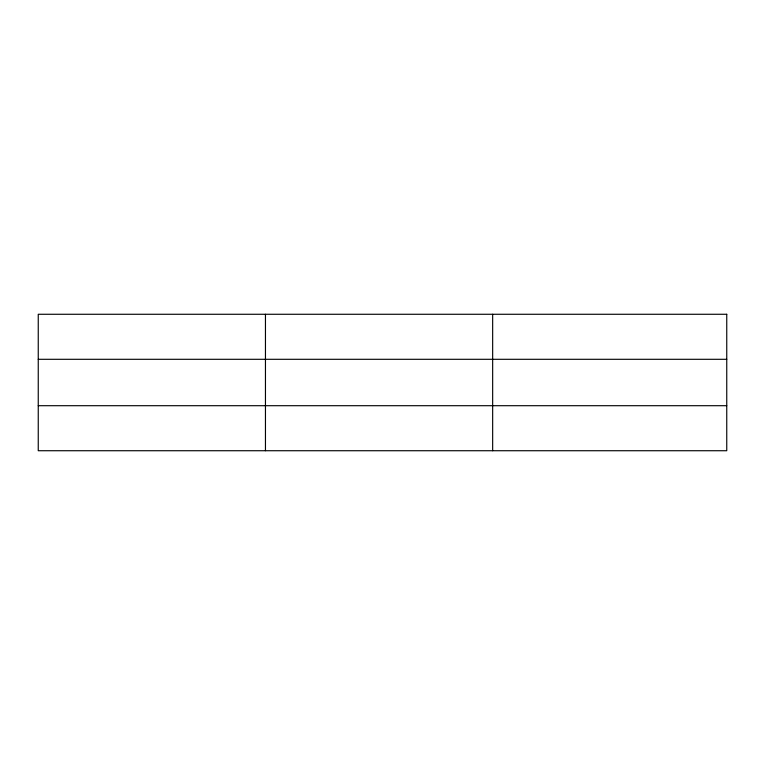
<?xml version="1.0" encoding="UTF-8"?>
<svg xmlns="http://www.w3.org/2000/svg" width="765" height="765" viewBox="0 0 765 765"><rect width="100%" height="100%" fill="white"/><g stroke="black" fill="none" stroke-linecap="round" stroke-linejoin="round"><path stroke-width="1.15" d="M265.455 314.272L265.455 450.728M492.66 314.272L492.66 450.728M38.25 359.301L726.75 359.301M38.25 405.699L726.75 405.699M726.75 314.272L726.75 450.728L38.25 450.728L38.25 314.272L726.75 314.272"/></g></svg>
